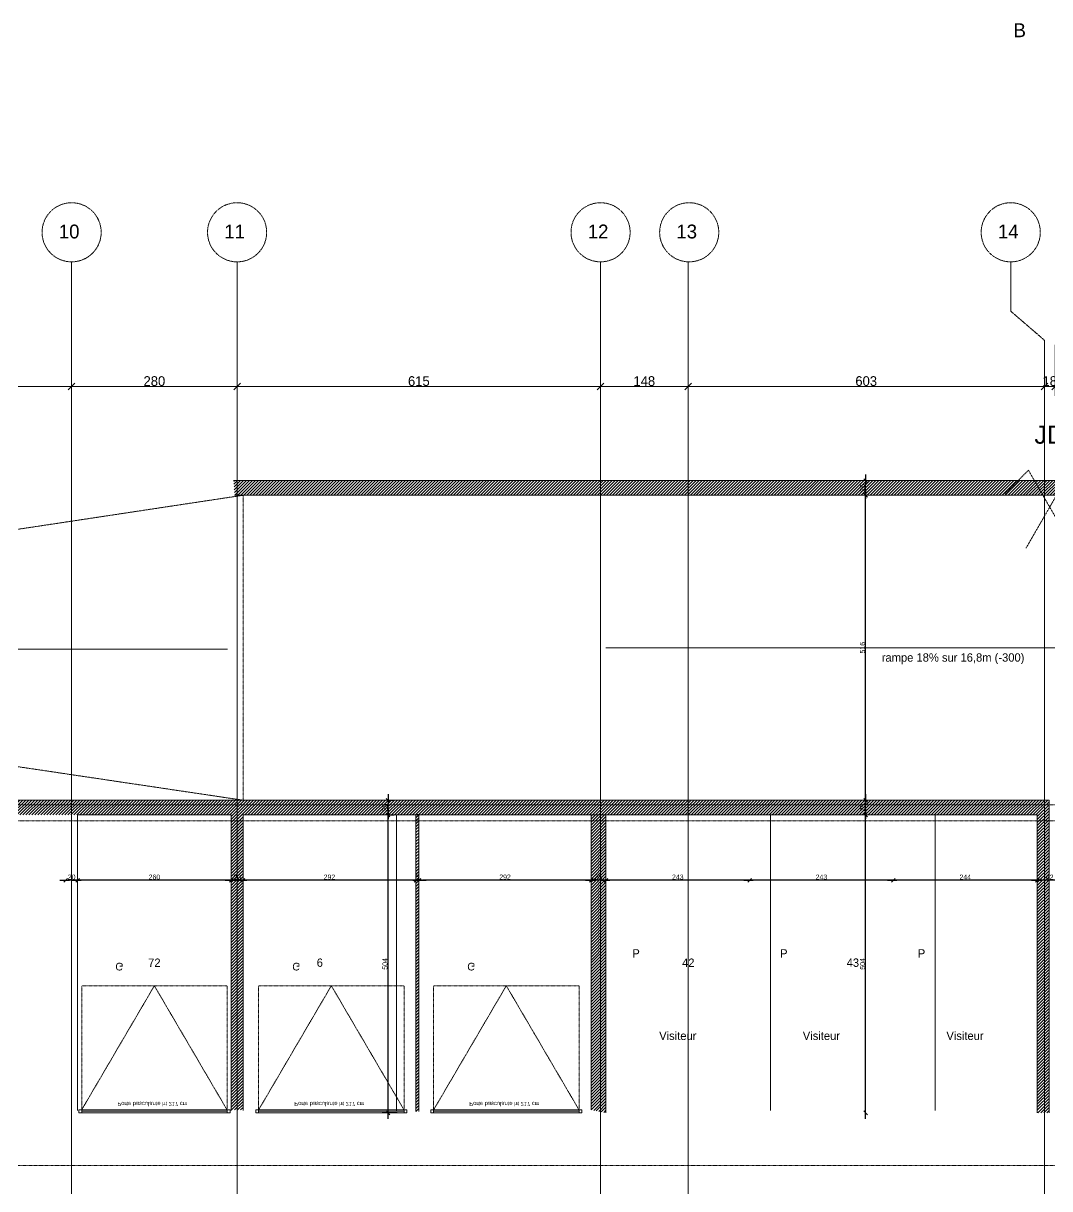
# Model space of a CAD drawing. Header units: millimetres. Extents: x -26249 to 60250, y -21218 to 23336.
# Drawn here: x 15310 to 17047, y -19250 to -17278 of the extents above; entities that cross this region are included whole.
import ezdxf

# ---------------------------------------------------------------- set-up
doc = ezdxf.new("R2010")
doc.units = ezdxf.units.MM
for name, pattern in [('ISO-02', [0.75, 0.6, -0.15]), ('Style de ligne -1', [0.41664, 0.20828, -0.20836]), ('Style de ligne -11', [0.347222, 0.20828, -0.138942]), ('Style de ligne -6', [1.04164, 0.625, -0.20828, 0.06943, -0.13893]), ('VW-01', [0.41656, 0.20828, -0.20828])]:
    doc.linetypes.add(name, pattern=pattern)
for name, color, linetype, lineweight in [('B GÈnÈral_Hatch', 7, 'Continuous', 5), ('B Général', 7, 'Continuous', 5), ('C ANNOTATIONS-cotation', 7, 'Continuous', 5), ('C ANNOTATIONS-prestations', 7, 'Continuous', 5), ('C ANNOTATIONS-texte', 7, 'Continuous', 5)]:
    doc.layers.add(name, color=color, linetype=linetype, lineweight=lineweight)
doc.layers.add('C ANNOTATIONS-axes', color=1, linetype='ISO-02', lineweight=13, true_color=0xff0000)
doc.layers.add('C ANNOTATIONS-axes horizontaux', color=1, linetype='Style de ligne -1', lineweight=13, true_color=0xff0000)
doc.styles.add('Arial', font='arial.ttf')
doc.styles.add('Eurostile', font='')
doc.styles.get('Eurostile').set_extended_font_data('Eurostile')
doc.dimstyles.new('100é', dxfattribs={"dimtxt": 20.229601, "dimasz": 6.232178, "dimexe": 10, "dimexo": 25, "dimgap": 1, "dimtad": 1, "dimdec": 1, "dimtxsty": 'Arial', "dimblk": 'VW_SLASH', "dimblk1": 'VW_SLASH', "dimblk2": 'VW_SLASH', "dimcen": 0, "dimdle": 10, "dimazin": 0, "dimtfac": 1, "dimtdec": 1, "dimtix": 1, "dimtmove": 0, "dimatfit": 0, "dimldrblk": 'VW_FILLEDARROW', "dimfxl": 25, "dimfxlon": 1, "dimfrac": 2, "dimtolj": 1, "dimarcsym": 0})
doc.dimstyles.new('Arch', dxfattribs={"dimtxt": 20.229601, "dimasz": 11.224121, "dimexe": 15.875, "dimexo": 7.9375, "dimgap": 7.9375, "dimtad": 1, "dimdec": 1, "dimtxsty": 'Arial', "dimblk": 'VW_SLASH-1', "dimblk1": 'VW_SLASH-1', "dimblk2": 'VW_SLASH-1', "dimcen": 0, "dimdle": 7.9375, "dimazin": 0, "dimtfac": 1, "dimtdec": 1, "dimtix": 1, "dimtmove": 0, "dimatfit": 0, "dimldrblk": 'VW_FILLEDARROW-1', "dimfxl": 1, "dimfrac": 2, "dimtolj": 1, "dimarcsym": 0})
pattern_1 = [(45, (7235.0697, -23502.3608), (2.4253472, -2.6458333), [])]

# ---------------------------------------------------------------- blocks, each defined once
blk = doc.blocks.new('Parking Spaces-3')
at = {"layer": 'B Général', "color": 7, "linetype": 'Continuous', "lineweight": 5}
for p, q in [((0, 0), (0, 500)), ((260, 0), (260, 500)), ((0, 0), (260, 0))]:
    blk.add_line(p, q, dxfattribs=at)
at = {"layer": 'B Général', "color": 7, "extrusion": (0, 0, -1), "insert": (130, 250), "char_height": 14.1, "attachment_point": 5, "text_direction": (1, 0, 0), "line_spacing_factor": 0.894142, "style": 'Eurostile'}
blk.add_mtext('6', dxfattribs=at)
blk = doc.blocks.new('Porte basculante ht200cm')
at = {"layer": 'B Général', "color": 7, "linetype": 'Style de ligne -1', "lineweight": 5}
for p, q in [((-123, -2.5), (0, -212.5)), ((0, -212.5), (123, -2.5))]:
    blk.add_line(p, q, dxfattribs=at)
at = {"layer": 'B Général', "color": 7, "linetype": 'Continuous', "lineweight": 5, "flags": 128}
for points in [[(-128, 2.5), (128, 2.5), (128, -2.5), (-128, -2.5)], [(-123, 2.5), (123, 2.5), (123, -0.5), (-123, -0.5)]]:
    blk.add_lwpolyline(points, close=True, dxfattribs=at)
at = {"layer": 'B Général', "flags": 128}
for points in [[(-128, 2.5), (-123, 2.5), (-123, -2.5), (-128, -2.5)], [(123, 2.5), (128, 2.5), (128, -2.5), (123, -2.5)]]:
    blk.add_lwpolyline(points, close=True, dxfattribs=at)
at = {"layer": 'B Général', "color": 7, "linetype": 'Style de ligne -1', "lineweight": 5, "flags": 128}
blk.add_lwpolyline([(-123, -2.5), (123, -2.5), (123, -212.5), (-123, -212.5)], close=True, dxfattribs=at)
at = {"layer": 'B Général', "insert": (-66, -238.4), "char_height": 12.9, "attachment_point": 1, "line_spacing_factor": 0.894142, "style": 'Eurostile'}
blk.add_mtext('G', dxfattribs=at)
at = {"layer": 'C ANNOTATIONS-prestations', "insert": (-62.6, -9), "char_height": 7.059, "attachment_point": 1, "line_spacing_factor": 0.894142, "style": 'Eurostile'}
blk.add_mtext('Porte basculante ht 217 cm', dxfattribs=at)
blk = doc.blocks.new('Objet Paramétrique-2')
at = {"layer": 'B Général', "color": 7, "linetype": 'Continuous', "lineweight": 5}
for p, q in [((0, 0), (0, 500)), ((278.5, 0), (278.5, 500)), ((557, 0), (557, 500)), ((0, 0), (557, 0))]:
    blk.add_line(p, q, dxfattribs=at)
at = {"layer": 'B Général', "color": 7, "extrusion": (0, 0, -1), "char_height": 14.118, "attachment_point": 5, "text_direction": (1, 0, 0), "line_spacing_factor": 0.894142, "style": 'Eurostile'}
for s, insert in [('42', (139.25, 250)), ('43', (417.75, 250))]:
    blk.add_mtext(s, dxfattribs=dict(at, insert=insert))
blk = doc.blocks.new('Groupe-64-1')
at = {"layer": 'B Général', "color": 1, "linetype": 'Style de ligne -11', "lineweight": 5, "flags": 128}
for points in [[(2185.7, 876.8), (2109.7, 1008.4), (2069.7, 968.4)], [(2105.7, 876.8), (2181.7, 1008.4), (2221.7, 968.4)]]:
    blk.add_lwpolyline(points, dxfattribs=at)
at = {"layer": 'B Général', "color": 1, "insert": (2119.8, 1083.6), "char_height": 30.34, "attachment_point": 1, "line_spacing_factor": 0.958078, "style": 'Arial'}
blk.add_mtext('JD', dxfattribs=at)
blk = doc.blocks.new('VW_SLASH-1')
at = {"color": 0, "linetype": 'ByBlock', "lineweight": -2}
blk.add_line((0.71, 0), (-1, 0), dxfattribs=at)
at = {"color": 0, "linetype": 'Continuous', "lineweight": 20, "flags": 128}
blk.add_lwpolyline([(0.5, 0.5), (-0.5, -0.5)], dxfattribs=at)
blk = doc.blocks.new('*D13')
at = {"layer": 'C ANNOTATIONS-cotation', "color": 0, "linetype": 'Continuous', "lineweight": -2, "transparency": 16777216}
for p, q in [((490.7, 1296.9), (490.7, 1134.1)), ((-43.3, 1274), (-43.3, 1134.1)), ((479.4, 1150), (-32.1, 1150))]:
    blk.add_line(p, q, dxfattribs=at)
at = {"layer": 'Defpoints', "color": 0, "transparency": 16777216}
for p in [(490.7, 1304.8), (-43.3, 1282), (-43.3, 1150)]:
    blk.add_point(p, dxfattribs=at)
at = {"layer": 'C ANNOTATIONS-cotation', "color": 0, "lineweight": -2, "transparency": 16777216, "xscale": 11.22412109375, "yscale": 11.22412109375, "zscale": 11.22412109375, "rotation": 180}
blk.add_blockref('VW_SLASH-1', (-43.3, 1150), dxfattribs=at)
at = {"layer": 'C ANNOTATIONS-cotation', "color": 0, "lineweight": -2, "transparency": 16777216, "xscale": 11.22412109375, "yscale": 11.22412109375, "zscale": 11.22412109375}
blk.add_blockref('VW_SLASH-1', (490.7, 1150), dxfattribs=at)
at = {"layer": 'C ANNOTATIONS-cotation', "color": 0, "lineweight": 5, "transparency": 16777216, "insert": (223.7, 1159.2), "char_height": 16.45, "attachment_point": 5, "style": 'Eurostile'}
blk.add_mtext('\\A1;534', dxfattribs=at)
blk = doc.blocks.new('VW_FILLEDARROW-1')
at = {"linetype": 'Continuous', "lineweight": 0}
blk.add_hatch(color=0, dxfattribs=at).paths.add_polyline_path([(-1.41, 0.38), (0, 0), (-1.41, -0.38)])
at = {"color": 0, "linetype": 'Continuous', "lineweight": 5, "flags": 128}
blk.add_lwpolyline([(-1.41, 0.38), (0, 0), (-1.41, -0.38)], close=True, dxfattribs=at)
blk = doc.blocks.new('*D14')
at = {"layer": 'C ANNOTATIONS-cotation', "color": 0, "linetype": 'Continuous', "lineweight": -2, "transparency": 16777216}
for p, q in [((490.7, 1296.9), (490.7, 1134.1)), ((770.7, 1277.8), (770.7, 1134.1)), ((759.4, 1150), (501.9, 1150))]:
    blk.add_line(p, q, dxfattribs=at)
at = {"layer": 'Defpoints', "color": 0, "transparency": 16777216}
for p in [(490.7, 1304.8), (770.7, 1285.7), (490.7, 1150)]:
    blk.add_point(p, dxfattribs=at)
at = {"layer": 'C ANNOTATIONS-cotation', "color": 0, "lineweight": -2, "transparency": 16777216, "xscale": 11.22412109375, "yscale": 11.22412109375, "zscale": 11.22412109375, "rotation": 180}
blk.add_blockref('VW_SLASH-1', (490.7, 1150), dxfattribs=at)
at = {"layer": 'C ANNOTATIONS-cotation', "color": 0, "lineweight": -2, "transparency": 16777216, "xscale": 11.22412109375, "yscale": 11.22412109375, "zscale": 11.22412109375}
blk.add_blockref('VW_SLASH-1', (770.7, 1150), dxfattribs=at)
at = {"layer": 'C ANNOTATIONS-cotation', "color": 0, "lineweight": 5, "transparency": 16777216, "insert": (630.7, 1159.2), "char_height": 16.45, "attachment_point": 5, "style": 'Eurostile'}
blk.add_mtext('\\A1;280', dxfattribs=at)
blk = doc.blocks.new('*D15')
at = {"layer": 'C ANNOTATIONS-cotation', "color": 0, "linetype": 'Continuous', "lineweight": -2, "transparency": 16777216}
for p, q in [((770.7, 1277.8), (770.7, 1134.1)), ((1385.7, 1263.6), (1385.7, 1134.1)), ((1374.4, 1150), (781.9, 1150))]:
    blk.add_line(p, q, dxfattribs=at)
at = {"layer": 'Defpoints', "color": 0, "transparency": 16777216}
for p in [(770.7, 1285.7), (1385.7, 1271.6), (770.7, 1150)]:
    blk.add_point(p, dxfattribs=at)
at = {"layer": 'C ANNOTATIONS-cotation', "color": 0, "lineweight": -2, "transparency": 16777216, "xscale": 11.22412109375, "yscale": 11.22412109375, "zscale": 11.22412109375, "rotation": 180}
blk.add_blockref('VW_SLASH-1', (770.7, 1150), dxfattribs=at)
at = {"layer": 'C ANNOTATIONS-cotation', "color": 0, "lineweight": -2, "transparency": 16777216, "xscale": 11.22412109375, "yscale": 11.22412109375, "zscale": 11.22412109375}
blk.add_blockref('VW_SLASH-1', (1385.7, 1150), dxfattribs=at)
at = {"layer": 'C ANNOTATIONS-cotation', "color": 0, "lineweight": 5, "transparency": 16777216, "insert": (1078.2, 1159.2), "char_height": 16.45, "attachment_point": 5, "style": 'Eurostile'}
blk.add_mtext('\\A1;615', dxfattribs=at)
blk = doc.blocks.new('*D16')
at = {"layer": 'C ANNOTATIONS-cotation', "color": 0, "linetype": 'Continuous', "lineweight": -2, "transparency": 16777216}
for p, q in [((1385.7, 1263.6), (1385.7, 1134.1)), ((1533.7, 1254.9), (1533.7, 1134.1)), ((1522.4, 1150), (1396.9, 1150))]:
    blk.add_line(p, q, dxfattribs=at)
at = {"layer": 'Defpoints', "color": 0, "transparency": 16777216}
for p in [(1385.7, 1271.6), (1533.7, 1262.8), (1385.7, 1150)]:
    blk.add_point(p, dxfattribs=at)
at = {"layer": 'C ANNOTATIONS-cotation', "color": 0, "lineweight": -2, "transparency": 16777216, "xscale": 11.22412109375, "yscale": 11.22412109375, "zscale": 11.22412109375, "rotation": 180}
blk.add_blockref('VW_SLASH-1', (1385.7, 1150), dxfattribs=at)
at = {"layer": 'C ANNOTATIONS-cotation', "color": 0, "lineweight": -2, "transparency": 16777216, "xscale": 11.22412109375, "yscale": 11.22412109375, "zscale": 11.22412109375}
blk.add_blockref('VW_SLASH-1', (1533.7, 1150), dxfattribs=at)
at = {"layer": 'C ANNOTATIONS-cotation', "color": 0, "lineweight": 5, "transparency": 16777216, "insert": (1459.7, 1159.2), "char_height": 16.45, "attachment_point": 5, "style": 'Eurostile'}
blk.add_mtext('\\A1;148', dxfattribs=at)
blk = doc.blocks.new('*D17')
at = {"layer": 'C ANNOTATIONS-cotation', "color": 0, "linetype": 'Continuous', "lineweight": -2, "transparency": 16777216}
for p, q in [((1533.7, 1254.9), (1533.7, 1134.1)), ((2136.7, 1220.6), (2136.7, 1134.1)), ((2125.4, 1150), (1544.9, 1150))]:
    blk.add_line(p, q, dxfattribs=at)
at = {"layer": 'Defpoints', "color": 0, "transparency": 16777216}
for p in [(1533.7, 1262.8), (2136.7, 1228.6), (1533.7, 1150)]:
    blk.add_point(p, dxfattribs=at)
at = {"layer": 'C ANNOTATIONS-cotation', "color": 0, "lineweight": -2, "transparency": 16777216, "xscale": 11.22412109375, "yscale": 11.22412109375, "zscale": 11.22412109375, "rotation": 180}
blk.add_blockref('VW_SLASH-1', (1533.7, 1150), dxfattribs=at)
at = {"layer": 'C ANNOTATIONS-cotation', "color": 0, "lineweight": -2, "transparency": 16777216, "xscale": 11.22412109375, "yscale": 11.22412109375, "zscale": 11.22412109375}
blk.add_blockref('VW_SLASH-1', (2136.7, 1150), dxfattribs=at)
at = {"layer": 'C ANNOTATIONS-cotation', "color": 0, "lineweight": 5, "transparency": 16777216, "insert": (1835.2, 1159.2), "char_height": 16.45, "attachment_point": 5, "style": 'Eurostile'}
blk.add_mtext('\\A1;603', dxfattribs=at)
blk = doc.blocks.new('*D18')
at = {"layer": 'C ANNOTATIONS-cotation', "color": 0, "linetype": 'Continuous', "lineweight": -2, "transparency": 16777216}
for p, q in [((2136.7, 1220.6), (2136.7, 1134.1)), ((2154.7, 1220.6), (2154.7, 1134.1)), ((2125.4, 1150), (2114.2, 1150)), ((2154.7, 1150), (2136.7, 1150)), ((2165.9, 1150), (2177.1, 1150))]:
    blk.add_line(p, q, dxfattribs=at)
at = {"layer": 'Defpoints', "color": 0, "transparency": 16777216}
for p in [(2136.7, 1228.6), (2154.7, 1228.6), (2136.7, 1150)]:
    blk.add_point(p, dxfattribs=at)
at = {"layer": 'C ANNOTATIONS-cotation', "color": 0, "lineweight": -2, "transparency": 16777216, "xscale": 11.22412109375, "yscale": 11.22412109375, "zscale": 11.22412109375}
blk.add_blockref('VW_SLASH-1', (2136.7, 1150), dxfattribs=at)
at = {"layer": 'C ANNOTATIONS-cotation', "color": 0, "lineweight": -2, "transparency": 16777216, "xscale": 11.22412109375, "yscale": 11.22412109375, "zscale": 11.22412109375, "rotation": 180}
blk.add_blockref('VW_SLASH-1', (2154.7, 1150), dxfattribs=at)
at = {"layer": 'C ANNOTATIONS-cotation', "color": 0, "lineweight": 5, "transparency": 16777216, "insert": (2145.7, 1159.2), "char_height": 16.45, "attachment_point": 5, "style": 'Eurostile'}
blk.add_mtext('\\A1;18', dxfattribs=at)
blk = doc.blocks.new('VW_SLASH')
at = {"color": 0, "linetype": 'ByBlock', "lineweight": -2}
blk.add_line((1.6, 0), (-1, 0), dxfattribs=at)
at = {"color": 0, "linetype": 'Continuous', "lineweight": 20, "flags": 128}
blk.add_lwpolyline([(0.5, 0.5), (-0.5, -0.5)], dxfattribs=at)
blk = doc.blocks.new('*D917')
at = {"layer": 'C ANNOTATIONS-cotation', "color": 0, "linetype": 'Continuous', "lineweight": -2, "transparency": 16777216}
blk.add_line((15395.3, -18728.4), (15387.8, -18728.4), dxfattribs=at)
at = {"layer": 'Defpoints', "color": 0, "linetype": 'Continuous', "transparency": 16777216}
for p in [(15381.6, -18728.4), (15381.6, -18746.2), (15401.6, -18746.2)]:
    blk.add_point(p, dxfattribs=at)
at = {"layer": 'C ANNOTATIONS-cotation', "color": 0, "linetype": 'Continuous', "lineweight": -2, "transparency": 16777216, "xscale": 6.232177734375, "yscale": 6.232177734375, "zscale": 6.232177734375, "rotation": 180}
blk.add_blockref('VW_SLASH', (15381.6, -18728.4), dxfattribs=at)
at = {"layer": 'C ANNOTATIONS-cotation', "color": 0, "linetype": 'Continuous', "lineweight": -2, "transparency": 16777216, "xscale": 6.232177734375, "yscale": 6.232177734375, "zscale": 6.232177734375}
blk.add_blockref('VW_SLASH', (15401.6, -18728.4), dxfattribs=at)
at = {"layer": 'C ANNOTATIONS-cotation', "color": 0, "linetype": 'Continuous', "lineweight": 5, "transparency": 16777216, "insert": (15391.6, -18723.1), "char_height": 8.47, "attachment_point": 5, "style": 'Eurostile'}
blk.add_mtext('\\A1;20', dxfattribs=at)
blk = doc.blocks.new('VW_FILLEDARROW')
at = {"linetype": 'Continuous', "lineweight": 0}
blk.add_hatch(color=0, dxfattribs=at).paths.add_polyline_path([(-1.6, 0.43), (0, 0), (-1.6, -0.43)])
at = {"color": 0, "linetype": 'Continuous', "lineweight": 5, "flags": 128}
blk.add_lwpolyline([(-1.6, 0.43), (0, 0), (-1.6, -0.43)], close=True, dxfattribs=at)
blk = doc.blocks.new('*D918')
at = {"layer": 'C ANNOTATIONS-cotation', "color": 0, "linetype": 'Continuous', "lineweight": -2, "transparency": 16777216}
blk.add_line((15655.3, -18728.4), (15407.8, -18728.4), dxfattribs=at)
at = {"layer": 'Defpoints', "color": 0, "linetype": 'Continuous', "transparency": 16777216}
for p in [(15661.6, -18667.4), (15401.6, -18728.4), (15401.6, -18746.2)]:
    blk.add_point(p, dxfattribs=at)
at = {"layer": 'C ANNOTATIONS-cotation', "color": 0, "linetype": 'Continuous', "lineweight": -2, "transparency": 16777216, "xscale": 6.232177734375, "yscale": 6.232177734375, "zscale": 6.232177734375, "rotation": 180}
blk.add_blockref('VW_SLASH', (15401.6, -18728.4), dxfattribs=at)
at = {"layer": 'C ANNOTATIONS-cotation', "color": 0, "linetype": 'Continuous', "lineweight": -2, "transparency": 16777216, "xscale": 6.232177734375, "yscale": 6.232177734375, "zscale": 6.232177734375}
blk.add_blockref('VW_SLASH', (15661.6, -18728.4), dxfattribs=at)
at = {"layer": 'C ANNOTATIONS-cotation', "color": 0, "linetype": 'Continuous', "lineweight": 5, "transparency": 16777216, "insert": (15531.6, -18723.1), "char_height": 8.47, "attachment_point": 5, "style": 'Eurostile'}
blk.add_mtext('\\A1;260', dxfattribs=at)
blk = doc.blocks.new('*D919')
at = {"layer": 'C ANNOTATIONS-cotation', "color": 0, "linetype": 'Continuous', "lineweight": -2, "transparency": 16777216}
blk.add_line((15675.3, -18728.4), (15667.8, -18728.4), dxfattribs=at)
at = {"layer": 'Defpoints', "color": 0, "linetype": 'Continuous', "transparency": 16777216}
for p in [(15661.6, -18667.4), (15681.6, -18667.4), (15661.6, -18728.4)]:
    blk.add_point(p, dxfattribs=at)
at = {"layer": 'C ANNOTATIONS-cotation', "color": 0, "linetype": 'Continuous', "lineweight": -2, "transparency": 16777216, "xscale": 6.232177734375, "yscale": 6.232177734375, "zscale": 6.232177734375, "rotation": 180}
blk.add_blockref('VW_SLASH', (15661.6, -18728.4), dxfattribs=at)
at = {"layer": 'C ANNOTATIONS-cotation', "color": 0, "linetype": 'Continuous', "lineweight": -2, "transparency": 16777216, "xscale": 6.232177734375, "yscale": 6.232177734375, "zscale": 6.232177734375}
blk.add_blockref('VW_SLASH', (15681.6, -18728.4), dxfattribs=at)
at = {"layer": 'C ANNOTATIONS-cotation', "color": 0, "linetype": 'Continuous', "lineweight": 5, "transparency": 16777216, "insert": (15671.6, -18723.1), "char_height": 8.47, "attachment_point": 5, "style": 'Eurostile'}
blk.add_mtext('\\A1;20', dxfattribs=at)
blk = doc.blocks.new('*D920')
at = {"layer": 'C ANNOTATIONS-cotation', "color": 0, "linetype": 'Continuous', "lineweight": -2, "transparency": 16777216}
blk.add_line((15967.8, -18728.4), (15687.8, -18728.4), dxfattribs=at)
at = {"layer": 'Defpoints', "color": 0, "linetype": 'Continuous', "transparency": 16777216}
for p in [(15681.6, -18667.4), (15974.1, -18656.4), (15681.6, -18728.4)]:
    blk.add_point(p, dxfattribs=at)
at = {"layer": 'C ANNOTATIONS-cotation', "color": 0, "linetype": 'Continuous', "lineweight": -2, "transparency": 16777216, "xscale": 6.232177734375, "yscale": 6.232177734375, "zscale": 6.232177734375, "rotation": 180}
blk.add_blockref('VW_SLASH', (15681.6, -18728.4), dxfattribs=at)
at = {"layer": 'C ANNOTATIONS-cotation', "color": 0, "linetype": 'Continuous', "lineweight": -2, "transparency": 16777216, "xscale": 6.232177734375, "yscale": 6.232177734375, "zscale": 6.232177734375}
blk.add_blockref('VW_SLASH', (15974.1, -18728.4), dxfattribs=at)
at = {"layer": 'C ANNOTATIONS-cotation', "color": 0, "linetype": 'Continuous', "lineweight": 5, "transparency": 16777216, "insert": (15827.8, -18723.1), "char_height": 8.47, "attachment_point": 5, "style": 'Eurostile'}
blk.add_mtext('\\A1;292', dxfattribs=at)
blk = doc.blocks.new('*D921')
at = {"layer": 'C ANNOTATIONS-cotation', "color": 0, "linetype": 'Continuous', "lineweight": -2, "transparency": 16777216}
for p, q in [((15967.8, -18728.4), (15961.6, -18728.4)), ((15979.1, -18728.4), (15974.1, -18728.4)), ((15985.3, -18728.4), (15991.5, -18728.4))]:
    blk.add_line(p, q, dxfattribs=at)
at = {"layer": 'Defpoints', "color": 0, "linetype": 'Continuous', "transparency": 16777216}
for p in [(15974.1, -18656.4), (15979.1, -18667.2), (15974.1, -18728.4)]:
    blk.add_point(p, dxfattribs=at)
at = {"layer": 'C ANNOTATIONS-cotation', "color": 0, "linetype": 'Continuous', "lineweight": -2, "transparency": 16777216, "xscale": 6.232177734375, "yscale": 6.232177734375, "zscale": 6.232177734375}
blk.add_blockref('VW_SLASH', (15974.1, -18728.4), dxfattribs=at)
at = {"layer": 'C ANNOTATIONS-cotation', "color": 0, "linetype": 'Continuous', "lineweight": -2, "transparency": 16777216, "xscale": 6.232177734375, "yscale": 6.232177734375, "zscale": 6.232177734375, "rotation": 180}
blk.add_blockref('VW_SLASH', (15979.1, -18728.4), dxfattribs=at)
at = {"layer": 'C ANNOTATIONS-cotation', "color": 0, "linetype": 'Continuous', "lineweight": 5, "transparency": 16777216, "insert": (15976.6, -18723.1), "char_height": 8.47, "attachment_point": 5, "style": 'Eurostile'}
blk.add_mtext('\\A1;5', dxfattribs=at)
blk = doc.blocks.new('*D922')
at = {"layer": 'C ANNOTATIONS-cotation', "color": 0, "linetype": 'Continuous', "lineweight": -2, "transparency": 16777216}
blk.add_line((16264.5, -18728.4), (15985.3, -18728.4), dxfattribs=at)
at = {"layer": 'Defpoints', "color": 0, "linetype": 'Continuous', "transparency": 16777216}
for p in [(15979.1, -18667.2), (16270.8, -18660.4), (15979.1, -18728.4)]:
    blk.add_point(p, dxfattribs=at)
at = {"layer": 'C ANNOTATIONS-cotation', "color": 0, "linetype": 'Continuous', "lineweight": -2, "transparency": 16777216, "xscale": 6.232177734375, "yscale": 6.232177734375, "zscale": 6.232177734375, "rotation": 180}
blk.add_blockref('VW_SLASH', (15979.1, -18728.4), dxfattribs=at)
at = {"layer": 'C ANNOTATIONS-cotation', "color": 0, "linetype": 'Continuous', "lineweight": -2, "transparency": 16777216, "xscale": 6.232177734375, "yscale": 6.232177734375, "zscale": 6.232177734375}
blk.add_blockref('VW_SLASH', (16270.8, -18728.4), dxfattribs=at)
at = {"layer": 'C ANNOTATIONS-cotation', "color": 0, "linetype": 'Continuous', "lineweight": 5, "transparency": 16777216, "insert": (16124.9, -18723.1), "char_height": 8.47, "attachment_point": 5, "style": 'Eurostile'}
blk.add_mtext('\\A1;292', dxfattribs=at)
blk = doc.blocks.new('*D923')
at = {"layer": 'C ANNOTATIONS-cotation', "color": 0, "linetype": 'Continuous', "lineweight": -2, "transparency": 16777216}
blk.add_line((16289.5, -18728.4), (16277, -18728.4), dxfattribs=at)
at = {"layer": 'Defpoints', "color": 0, "linetype": 'Continuous', "transparency": 16777216}
for p in [(16270.8, -18660.4), (16295.8, -18692.4), (16270.8, -18728.4)]:
    blk.add_point(p, dxfattribs=at)
at = {"layer": 'C ANNOTATIONS-cotation', "color": 0, "linetype": 'Continuous', "lineweight": -2, "transparency": 16777216, "xscale": 6.232177734375, "yscale": 6.232177734375, "zscale": 6.232177734375, "rotation": 180}
blk.add_blockref('VW_SLASH', (16270.8, -18728.4), dxfattribs=at)
at = {"layer": 'C ANNOTATIONS-cotation', "color": 0, "linetype": 'Continuous', "lineweight": -2, "transparency": 16777216, "xscale": 6.232177734375, "yscale": 6.232177734375, "zscale": 6.232177734375}
blk.add_blockref('VW_SLASH', (16295.8, -18728.4), dxfattribs=at)
at = {"layer": 'C ANNOTATIONS-cotation', "color": 0, "linetype": 'Continuous', "lineweight": 5, "transparency": 16777216, "insert": (16283.3, -18723.1), "char_height": 8.47, "attachment_point": 5, "style": 'Eurostile'}
blk.add_mtext('\\A1;25', dxfattribs=at)
blk = doc.blocks.new('*D924')
at = {"layer": 'C ANNOTATIONS-cotation', "color": 0, "linetype": 'Continuous', "lineweight": -2, "transparency": 16777216}
blk.add_line((16532.5, -18728.4), (16302, -18728.4), dxfattribs=at)
at = {"layer": 'Defpoints', "color": 0, "linetype": 'Continuous', "transparency": 16777216}
for p in [(16538.8, -18618), (16295.8, -18692.4), (16295.8, -18728.4)]:
    blk.add_point(p, dxfattribs=at)
at = {"layer": 'C ANNOTATIONS-cotation', "color": 0, "linetype": 'Continuous', "lineweight": -2, "transparency": 16777216, "xscale": 6.232177734375, "yscale": 6.232177734375, "zscale": 6.232177734375, "rotation": 180}
blk.add_blockref('VW_SLASH', (16295.8, -18728.4), dxfattribs=at)
at = {"layer": 'C ANNOTATIONS-cotation', "color": 0, "linetype": 'Continuous', "lineweight": -2, "transparency": 16777216, "xscale": 6.232177734375, "yscale": 6.232177734375, "zscale": 6.232177734375}
blk.add_blockref('VW_SLASH', (16538.8, -18728.4), dxfattribs=at)
at = {"layer": 'C ANNOTATIONS-cotation', "color": 0, "linetype": 'Continuous', "lineweight": 5, "transparency": 16777216, "insert": (16417.3, -18723.1), "char_height": 8.47, "attachment_point": 5, "style": 'Eurostile'}
blk.add_mtext('\\A1;243', dxfattribs=at)
blk = doc.blocks.new('*D925')
at = {"layer": 'C ANNOTATIONS-cotation', "color": 0, "linetype": 'Continuous', "lineweight": -2, "transparency": 16777216}
blk.add_line((16775.5, -18728.4), (16545, -18728.4), dxfattribs=at)
at = {"layer": 'Defpoints', "color": 0, "linetype": 'Continuous', "transparency": 16777216}
for p in [(16538.8, -18618), (16781.8, -18618), (16538.8, -18728.4)]:
    blk.add_point(p, dxfattribs=at)
at = {"layer": 'C ANNOTATIONS-cotation', "color": 0, "linetype": 'Continuous', "lineweight": -2, "transparency": 16777216, "xscale": 6.232177734375, "yscale": 6.232177734375, "zscale": 6.232177734375, "rotation": 180}
blk.add_blockref('VW_SLASH', (16538.8, -18728.4), dxfattribs=at)
at = {"layer": 'C ANNOTATIONS-cotation', "color": 0, "linetype": 'Continuous', "lineweight": -2, "transparency": 16777216, "xscale": 6.232177734375, "yscale": 6.232177734375, "zscale": 6.232177734375}
blk.add_blockref('VW_SLASH', (16781.8, -18728.4), dxfattribs=at)
at = {"layer": 'C ANNOTATIONS-cotation', "color": 0, "linetype": 'Continuous', "lineweight": 5, "transparency": 16777216, "insert": (16660.3, -18723.1), "char_height": 8.47, "attachment_point": 5, "style": 'Eurostile'}
blk.add_mtext('\\A1;243', dxfattribs=at)
blk = doc.blocks.new('*D926')
at = {"layer": 'C ANNOTATIONS-cotation', "color": 0, "linetype": 'Continuous', "lineweight": -2, "transparency": 16777216}
blk.add_line((17019.3, -18728.4), (16788, -18728.4), dxfattribs=at)
at = {"layer": 'Defpoints', "color": 0, "linetype": 'Continuous', "transparency": 16777216}
for p in [(16781.8, -18618), (17025.6, -18618), (16781.8, -18728.4)]:
    blk.add_point(p, dxfattribs=at)
at = {"layer": 'C ANNOTATIONS-cotation', "color": 0, "linetype": 'Continuous', "lineweight": -2, "transparency": 16777216, "xscale": 6.232177734375, "yscale": 6.232177734375, "zscale": 6.232177734375, "rotation": 180}
blk.add_blockref('VW_SLASH', (16781.8, -18728.4), dxfattribs=at)
at = {"layer": 'C ANNOTATIONS-cotation', "color": 0, "linetype": 'Continuous', "lineweight": -2, "transparency": 16777216, "xscale": 6.232177734375, "yscale": 6.232177734375, "zscale": 6.232177734375}
blk.add_blockref('VW_SLASH', (17025.6, -18728.4), dxfattribs=at)
at = {"layer": 'C ANNOTATIONS-cotation', "color": 0, "linetype": 'Continuous', "lineweight": 5, "transparency": 16777216, "insert": (16903.7, -18723.1), "char_height": 8.47, "attachment_point": 5, "style": 'Eurostile'}
blk.add_mtext('\\A1;244', dxfattribs=at)
blk = doc.blocks.new('*D927')
at = {"layer": 'C ANNOTATIONS-cotation', "color": 0, "linetype": 'Continuous', "lineweight": -2, "transparency": 16777216}
blk.add_line((17061.3, -18728.4), (17031.8, -18728.4), dxfattribs=at)
at = {"layer": 'Defpoints', "color": 0, "linetype": 'Continuous', "transparency": 16777216}
for p in [(17025.6, -18618), (17067.6, -18646.4), (17025.6, -18728.4)]:
    blk.add_point(p, dxfattribs=at)
at = {"layer": 'C ANNOTATIONS-cotation', "color": 0, "linetype": 'Continuous', "lineweight": -2, "transparency": 16777216, "xscale": 6.232177734375, "yscale": 6.232177734375, "zscale": 6.232177734375, "rotation": 180}
blk.add_blockref('VW_SLASH', (17025.6, -18728.4), dxfattribs=at)
at = {"layer": 'C ANNOTATIONS-cotation', "color": 0, "linetype": 'Continuous', "lineweight": -2, "transparency": 16777216, "xscale": 6.232177734375, "yscale": 6.232177734375, "zscale": 6.232177734375}
blk.add_blockref('VW_SLASH', (17067.6, -18728.4), dxfattribs=at)
at = {"layer": 'C ANNOTATIONS-cotation', "color": 0, "linetype": 'Continuous', "lineweight": 5, "transparency": 16777216, "insert": (17046.6, -18723.1), "char_height": 8.47, "attachment_point": 5, "style": 'Eurostile'}
blk.add_mtext('\\A1;42', dxfattribs=at)
blk = doc.blocks.new('*D934')
at = {"layer": 'C ANNOTATIONS-cotation', "color": 0, "linetype": 'Continuous', "lineweight": -2, "transparency": 16777216}
for p, q in [((15927.1, -18593), (15937.1, -18593)), ((15927.1, -18611.7), (15927.1, -18599.2)), ((15927.1, -18618), (15937.1, -18618))]:
    blk.add_line(p, q, dxfattribs=at)
at = {"layer": 'Defpoints', "color": 0, "linetype": 'Continuous', "transparency": 16777216}
for p in [(15909.1, -18593), (15927.1, -18593), (15909.1, -18618)]:
    blk.add_point(p, dxfattribs=at)
at = {"layer": 'C ANNOTATIONS-cotation', "color": 0, "linetype": 'Continuous', "lineweight": -2, "transparency": 16777216, "xscale": 6.232177734375, "yscale": 6.232177734375, "zscale": 6.232177734375}
for p, rotation in [((15927.1, -18593), 90), ((15927.1, -18618), 270)]:
    blk.add_blockref('VW_SLASH', p, dxfattribs=dict(at, rotation=rotation))
at = {"layer": 'C ANNOTATIONS-cotation', "color": 0, "linetype": 'Continuous', "lineweight": 5, "transparency": 16777216, "insert": (15921.8, -18605.5), "char_height": 8.47, "attachment_point": 5, "rotation": 90, "style": 'Eurostile'}
blk.add_mtext('\\A1;25', dxfattribs=at)
blk = doc.blocks.new('*D935')
at = {"layer": 'C ANNOTATIONS-cotation', "color": 0, "linetype": 'Continuous', "lineweight": -2, "transparency": 16777216}
for p, q in [((15927.1, -18618), (15937.1, -18618)), ((15927.1, -19115.7), (15927.1, -18624.2)), ((15942.5, -19122), (15917.1, -19122))]:
    blk.add_line(p, q, dxfattribs=at)
at = {"layer": 'Defpoints', "color": 0, "linetype": 'Continuous', "transparency": 16777216}
for p in [(15909.1, -18618), (15927.1, -18618), (15967.5, -19122)]:
    blk.add_point(p, dxfattribs=at)
at = {"layer": 'C ANNOTATIONS-cotation', "color": 0, "linetype": 'Continuous', "lineweight": -2, "transparency": 16777216, "xscale": 6.232177734375, "yscale": 6.232177734375, "zscale": 6.232177734375}
for p, rotation in [((15927.1, -18618), 90), ((15927.1, -19122), 270)]:
    blk.add_blockref('VW_SLASH', p, dxfattribs=dict(at, rotation=rotation))
at = {"layer": 'C ANNOTATIONS-cotation', "color": 0, "linetype": 'Continuous', "lineweight": 5, "transparency": 16777216, "insert": (15921.8, -18870), "char_height": 8.47, "attachment_point": 5, "rotation": 90, "style": 'Eurostile'}
blk.add_mtext('\\A1;504', dxfattribs=at)
blk = doc.blocks.new('*D936')
at = {"layer": 'C ANNOTATIONS-cotation', "color": 0, "linetype": 'Continuous', "lineweight": -2, "transparency": 16777216}
blk.add_line((16735.1, -18070.7), (16735.1, -18058.2), dxfattribs=at)
at = {"layer": 'Defpoints', "color": 0, "linetype": 'Continuous', "transparency": 16777216}
for p in [(16685.1, -18052), (16735.1, -18052), (16685.1, -18077)]:
    blk.add_point(p, dxfattribs=at)
at = {"layer": 'C ANNOTATIONS-cotation', "color": 0, "linetype": 'Continuous', "lineweight": -2, "transparency": 16777216, "xscale": 6.232177734375, "yscale": 6.232177734375, "zscale": 6.232177734375}
for p, rotation in [((16735.1, -18052), 90), ((16735.1, -18077), 270)]:
    blk.add_blockref('VW_SLASH', p, dxfattribs=dict(at, rotation=rotation))
at = {"layer": 'C ANNOTATIONS-cotation', "color": 0, "linetype": 'Continuous', "lineweight": 5, "transparency": 16777216, "insert": (16729.8, -18064.5), "char_height": 8.47, "attachment_point": 5, "rotation": 90, "style": 'Eurostile'}
blk.add_mtext('\\A1;25', dxfattribs=at)
blk = doc.blocks.new('*D937')
at = {"layer": 'C ANNOTATIONS-cotation', "color": 0, "linetype": 'Continuous', "lineweight": -2, "transparency": 16777216}
blk.add_line((16735.1, -18586.7), (16735.1, -18083.2), dxfattribs=at)
at = {"layer": 'Defpoints', "color": 0, "linetype": 'Continuous', "transparency": 16777216}
for p in [(16685.1, -18077), (16735.1, -18077), (16692.6, -18593)]:
    blk.add_point(p, dxfattribs=at)
at = {"layer": 'C ANNOTATIONS-cotation', "color": 0, "linetype": 'Continuous', "lineweight": -2, "transparency": 16777216, "xscale": 6.232177734375, "yscale": 6.232177734375, "zscale": 6.232177734375}
for p, rotation in [((16735.1, -18077), 90), ((16735.1, -18593), 270)]:
    blk.add_blockref('VW_SLASH', p, dxfattribs=dict(at, rotation=rotation))
at = {"layer": 'C ANNOTATIONS-cotation', "color": 0, "linetype": 'Continuous', "lineweight": 5, "transparency": 16777216, "insert": (16729.8, -18335), "char_height": 8.47, "attachment_point": 5, "rotation": 90, "style": 'Eurostile'}
blk.add_mtext('\\A1;516', dxfattribs=at)
blk = doc.blocks.new('*D938')
at = {"layer": 'C ANNOTATIONS-cotation', "color": 0, "linetype": 'Continuous', "lineweight": -2, "transparency": 16777216}
blk.add_line((16735.1, -18611.7), (16735.1, -18599.2), dxfattribs=at)
at = {"layer": 'Defpoints', "color": 0, "linetype": 'Continuous', "transparency": 16777216}
for p in [(16692.6, -18593), (16735.1, -18593), (16707, -18618)]:
    blk.add_point(p, dxfattribs=at)
at = {"layer": 'C ANNOTATIONS-cotation', "color": 0, "linetype": 'Continuous', "lineweight": -2, "transparency": 16777216, "xscale": 6.232177734375, "yscale": 6.232177734375, "zscale": 6.232177734375}
for p, rotation in [((16735.1, -18593), 90), ((16735.1, -18618), 270)]:
    blk.add_blockref('VW_SLASH', p, dxfattribs=dict(at, rotation=rotation))
at = {"layer": 'C ANNOTATIONS-cotation', "color": 0, "linetype": 'Continuous', "lineweight": 5, "transparency": 16777216, "insert": (16729.8, -18605.5), "char_height": 8.47, "attachment_point": 5, "rotation": 90, "style": 'Eurostile'}
blk.add_mtext('\\A1;25', dxfattribs=at)
blk = doc.blocks.new('*D939')
at = {"layer": 'C ANNOTATIONS-cotation', "color": 0, "linetype": 'Continuous', "lineweight": -2, "transparency": 16777216}
blk.add_line((16735.1, -19115.7), (16735.1, -18624.2), dxfattribs=at)
at = {"layer": 'Defpoints', "color": 0, "linetype": 'Continuous', "transparency": 16777216}
for p in [(16707, -18618), (16735.1, -18618), (16743.1, -19122)]:
    blk.add_point(p, dxfattribs=at)
at = {"layer": 'C ANNOTATIONS-cotation', "color": 0, "linetype": 'Continuous', "lineweight": -2, "transparency": 16777216, "xscale": 6.232177734375, "yscale": 6.232177734375, "zscale": 6.232177734375}
for p, rotation in [((16735.1, -18618), 90), ((16735.1, -19122), 270)]:
    blk.add_blockref('VW_SLASH', p, dxfattribs=dict(at, rotation=rotation))
at = {"layer": 'C ANNOTATIONS-cotation', "color": 0, "linetype": 'Continuous', "lineweight": 5, "transparency": 16777216, "insert": (16729.8, -18870), "char_height": 8.47, "attachment_point": 5, "rotation": 90, "style": 'Eurostile'}
blk.add_mtext('\\A1;504', dxfattribs=at)
blk = doc.blocks.new('Parking Spaces-13')
at = {"layer": 'B Général', "color": 7, "linetype": 'Continuous', "lineweight": 5}
for p, q in [((0, 0), (0, 500)), ((260, 0), (260, 500)), ((0, 0), (260, 0))]:
    blk.add_line(p, q, dxfattribs=at)
at = {"layer": 'B Général', "color": 7, "extrusion": (0, 0, -1), "insert": (130, 250), "char_height": 14.12, "attachment_point": 5, "text_direction": (1, 0, 0), "line_spacing_factor": 0.894142, "style": 'Eurostile'}
blk.add_mtext('72', dxfattribs=at)
blk = doc.blocks.new('axes 2')
at = {"layer": 'B Général', "color": 1, "linetype": 'Style de ligne -6', "lineweight": 13}
for p, q in [((490.672, -1173.93), (490.672, 1361.07)), ((770.672, -1173.93), (770.672, 1361.07)), ((1385.672, -1173.93), (1385.672, 1361.07)), ((1533.672, -1173.93), (1533.672, 1361.07))]:
    blk.add_line(p, q, dxfattribs=at)
at = {"layer": 'B Général', "color": 1, "linetype": 'Style de ligne -6', "lineweight": 13, "flags": 128}
blk.add_lwpolyline([(2079.747, 1361.07), (2079.747, 1277.57), (2136.672, 1228.57), (2136.672, -1373.93)], dxfattribs=at)
at = {"layer": 'B Général', "color": 1, "linetype": 'VW-01', "lineweight": 13}
for centre in [(490.672, 1411.07), (770.672, 1411.07), (1385.672, 1411.07), (1535.672, 1411.07), (2079.747, 1411.07)]:
    blk.add_circle(centre, 50, dxfattribs=at)
at = {"layer": 'C ANNOTATIONS-axes horizontaux', "color": 5, "true_color": 0x0000ff}
for p, q in [((4705, 442.07), (-4705, 442.07)), ((4705, -167.93), (-4705, -167.93))]:
    blk.add_line(p, q, dxfattribs=at)
at = {"layer": 'B Général', "color": 7}
blk.add_blockref('Groupe-64-1', (0, 0), dxfattribs=at)
at = {"layer": 'B Général', "color": 7, "char_height": 23.4956, "attachment_point": 1, "line_spacing_factor": 0.895453, "style": 'Eurostile'}
for s, insert in [('10', (469.019, 1424.159)), ('11', (749.019, 1424.159)), ('12', (1364.019, 1424.159)), ('13', (1514.019, 1424.159)), ('14', (2058.095, 1424.159))]:
    blk.add_mtext(s, dxfattribs=dict(at, insert=insert))
at = {"layer": 'C ANNOTATIONS-texte', "color": 7, "insert": (2084.528, 1764.714), "char_height": 23.496, "attachment_point": 1, "line_spacing_factor": 0.895453, "style": 'Eurostile'}
blk.add_mtext('B', dxfattribs=at)
at = {"layer": 'C ANNOTATIONS-cotation', "color": 7, "linetype": 'Continuous', "lineweight": 5}
for base, p1, p2, picture, middle in [((-43.328, 1150), (490.672, 1304.822), (-43.328, 1281.962), '*D13', (223.672, 1159.223)), ((490.672, 1150), (770.672, 1285.746), (490.672, 1304.822), '*D14', (630.672, 1159.223)), ((770.672, 1150), (1385.672, 1271.57), (770.672, 1285.746), '*D15', (1078.172, 1159.223)), ((1385.672, 1150), (1533.672, 1262.82), (1385.672, 1271.57), '*D16', (1459.672, 1159.223)), ((1533.672, 1150), (2136.672, 1228.57), (1533.672, 1262.82), '*D17', (1835.172, 1159.223)), ((2136.672, 1150), (2154.672, 1228.57), (2136.672, 1228.57), '*D18', (2145.672, 1159.223))]:
    dim = blk.add_linear_dim(base=base, p1=p1, p2=p2, dimstyle='Arch', override={"dimtxt": 16.446886, "dimgap": 1, "dimdec": 2, "dimpost": '<>', "dimtxsty": 'Eurostile', "dimtmove": 2}, dxfattribs=at)
    dim.commit()
    dim.dimension.update_dxf_attribs({"geometry": picture, "text_midpoint": middle})

msp = doc.modelspace()

# ---------------------------------------------------------------- hatches: boundary and pattern name
at = {"layer": 'B GÈnÈral_Hatch', "linetype": 'Continuous', "lineweight": 5}
h = msp.add_hatch(dxfattribs=at)
h.set_pattern_fill('50_BETON', style=0, pattern_type=2)
h.set_pattern_definition(pattern_1)
h.paths.add_polyline_path([(19245.515, -18076.972), (19265.515, -18051.972), (15665.725, -18051.972), (15667.383, -18076.972)])
h = msp.add_hatch(dxfattribs=at)
h.set_pattern_fill('50_BETON', style=0, pattern_type=2)
h.set_pattern_definition(pattern_1)
h.paths.add_polyline_path([(17025.554, -18617.972), (17045.554, -18592.972), (14301.554, -18592.972), (14321.554, -18617.972)])
h = msp.add_hatch(dxfattribs=at)
h.set_pattern_fill('50_BETON', style=0, pattern_type=2)
h.set_pattern_definition(pattern_1)
h.paths.add_polyline_path([(17045.554, -18592.972), (17025.554, -18617.972), (17025.554, -19121.972), (17045.554, -19121.972)])
h = msp.add_hatch(dxfattribs=at)
h.set_pattern_fill('50_BETON', style=0, pattern_type=2)
h.set_pattern_definition(pattern_1)
h.paths.add_polyline_path([(15681.555, -18617.972), (15661.555, -18617.972), (15661.555, -19116.972), (15681.555, -19116.972)])
h = msp.add_hatch(dxfattribs=at)
h.set_pattern_fill('50_BETON', style=0, pattern_type=2)
h.set_pattern_definition(pattern_1)
h.paths.add_polyline_path([(15974.055, -19119.472), (15979.055, -19119.472), (15979.055, -18616.972), (15974.055, -18616.972)])
h = msp.add_hatch(dxfattribs=at)
h.set_pattern_fill('50_BETON', style=0, pattern_type=2)
h.set_pattern_definition(pattern_1)
h.paths.add_polyline_path([(16270.764, -18616.972), (16270.764, -19116.972), (16295.764, -19121.972), (16295.764, -18616.972)])

# ---------------------------------------------------------------- linework, layer by layer
at = {"layer": 'B Général', "color": 7, "linetype": 'Continuous', "lineweight": 18}
for p, q in [((15665.725, -18051.972), (19265.515, -18051.972)), ((15667.383, -18076.972), (19245.515, -18076.972)), ((14301.554, -18592.972), (17045.554, -18592.972)), ((17045.554, -19121.972), (17045.554, -18592.972)), ((15401.554, -18617.972), (15661.555, -18617.972)), ((15661.555, -19116.972), (15661.555, -18617.972)), ((15681.555, -18617.972), (17025.554, -18617.972)), ((15681.555, -19116.972), (15681.555, -18617.972)), ((15974.055, -19119.472), (15974.055, -18616.972)), ((15979.055, -19119.472), (15979.055, -18616.972)), ((16270.764, -19116.972), (16270.764, -18616.972)), ((16295.764, -19121.972), (16295.764, -18616.972)), ((17025.554, -19121.972), (17025.554, -18617.972))]:
    msp.add_line(p, q, dxfattribs=at)
at = {"layer": 'B Général', "color": 7, "linetype": 'Continuous', "lineweight": 5}
for p, q in [((15665.725, -18051.972), (19265.515, -18051.972)), ((15667.383, -18076.972), (19245.515, -18076.972)), ((14301.554, -18592.972), (17045.554, -18592.972)), ((17045.554, -19121.972), (17045.554, -18592.972)), ((15401.554, -18617.972), (15661.555, -18617.972)), ((15661.555, -19116.972), (15661.555, -18617.972)), ((15681.555, -18617.972), (17025.554, -18617.972)), ((15681.555, -19116.972), (15681.555, -18617.972)), ((15979.055, -18616.972), (15974.055, -18616.972)), ((15974.055, -19119.472), (15974.055, -18616.972)), ((15979.055, -19119.472), (15979.055, -18616.972)), ((16270.764, -19116.972), (16270.764, -18616.972)), ((16295.764, -19121.972), (16295.764, -18616.972)), ((17025.554, -19121.972), (17025.554, -18617.972))]:
    msp.add_line(p, q, dxfattribs=at)
at = {"layer": 'B Général', "color": 140, "linetype": 'Continuous', "lineweight": 5, "true_color": 0x02abea}
for p, q in [((14021.746, -18337.18), (15655.444, -18337.18)), ((17975.416, -18335.203), (16295.416, -18335.203))]:
    msp.add_line(p, q, dxfattribs=at)
at = {"layer": 'B Général', "color": 250, "linetype": 'VW-01', "lineweight": 13, "true_color": 0x444444}
for p, q in [((14321.554, -18627.972), (17025.554, -18627.972)), ((17025.554, -18627.972), (17045.554, -18627.972)), ((17045.554, -18627.972), (17945.554, -18627.972))]:
    msp.add_line(p, q, dxfattribs=at)
at = {"layer": 'B Général', "color": 7, "linetype": 'VW-01', "lineweight": 13, "flags": 128}
msp.add_lwpolyline([(13961.555, -18336.893), (15681.555, -18592.972), (15681.555, -18076.972)], close=True, dxfattribs=at)

# ---------------------------------------------------------------- block references
at = {"layer": 'B Général', "color": 7, "xscale": -1}
for name, p, rotation in [('Parking Spaces-13', (15401.554, -18617.972), 180), ('Parking Spaces-3', (15681.555, -18617.972), 180), ('Objet Paramétrique-2', (16295.764, -18617.972), 180.0000000026375), ('Porte basculante ht200cm', (15531.554, -19119.472), 180.0000000041686), ('Porte basculante ht200cm', (15831.011, -19119.472), 180.0000000041686), ('Porte basculante ht200cm', (16127.098, -19119.472), 180.0000000041686)]:
    msp.add_blockref(name, p, dxfattribs=dict(at, rotation=rotation))
at = {"layer": 'C ANNOTATIONS-axes', "color": 7}
msp.add_blockref('axes 2', (14900.882, -19043.042), dxfattribs=at)

# ---------------------------------------------------------------- texts
at = {"layer": 'B Général', "char_height": 14.118, "attachment_point": 1, "line_spacing_factor": 0.894142, "style": 'Eurostile'}
for insert in [(16340.388, -18845.098), (16590.388, -18845.098), (16823.388, -18845.098)]:
    msp.add_mtext('P', dxfattribs=dict(at, insert=insert))
at = {"layer": 'C ANNOTATIONS-texte', "insert": (16762.428, -18344.405), "char_height": 14.118, "width": 402.25322, "attachment_point": 1, "line_spacing_factor": 0.894142, "style": 'Eurostile'}
msp.add_mtext('rampe 18% sur 16,8m (-300)', dxfattribs=at)
at = {"layer": 'C ANNOTATIONS-texte', "color": 7, "char_height": 14.118, "width": 243, "attachment_point": 2, "line_spacing_factor": 0.894142, "style": 'Eurostile'}
for insert in [(16417.264, -18984.57), (16660.264, -18984.57), (16903.264, -18984.57)]:
    msp.add_mtext('Visiteur', dxfattribs=dict(at, insert=insert))

# ---------------------------------------------------------------- dimensions: what is measured, and where the dimension line sits
at = {"layer": 'C ANNOTATIONS-cotation', "color": 7, "linetype": 'Continuous', "lineweight": 5}
for base, p1, p2, override, picture, middle in [((16735.07, -18051.972), (16685.07, -18076.972), (16685.07, -18051.972), {"dimtxt": 8.470801, "dimdec": 0, "dimpost": '<>', "dimtxsty": 'Eurostile', "dimse1": 1, "dimse2": 1, "dimtmove": 2}, '*D936', (16729.834, -18064.472)), ((16735.07, -18076.972), (16692.57, -18592.972), (16685.07, -18076.972), {"dimtxt": 8.470801, "dimdec": 0, "dimpost": '<>', "dimtxsty": 'Eurostile', "dimse1": 1, "dimse2": 1, "dimtmove": 2}, '*D937', (16729.834, -18334.972)), ((15927.07, -18592.972), (15909.07, -18617.972), (15909.07, -18592.972), {"dimtxt": 8.470801, "dimdec": 0, "dimpost": '<>', "dimtxsty": 'Eurostile', "dimtmove": 2}, '*D934', (15921.834, -18605.472)), ((16735.07, -18592.972), (16707.003, -18617.972), (16692.57, -18592.972), {"dimtxt": 8.470801, "dimdec": 0, "dimpost": '<>', "dimtxsty": 'Eurostile', "dimse1": 1, "dimse2": 1, "dimtmove": 2}, '*D938', (16729.834, -18605.472)), ((15927.07, -18617.972), (15967.47, -19121.972), (15909.07, -18617.972), {"dimtxt": 8.470801, "dimdec": 0, "dimpost": '<>', "dimtxsty": 'Eurostile', "dimtmove": 2}, '*D935', (15921.834, -18869.972)), ((16735.07, -18617.972), (16743.07, -19121.972), (16707.003, -18617.972), {"dimtxt": 8.470801, "dimdec": 0, "dimpost": '<>', "dimtxsty": 'Eurostile', "dimse1": 1, "dimse2": 1, "dimtmove": 2}, '*D939', (16729.834, -18869.972))]:
    dim = msp.add_linear_dim(base=base, p1=p1, p2=p2, angle=270, dimstyle='100é', override=override, dxfattribs=at)
    dim.commit()
    dim.dimension.update_dxf_attribs({"geometry": picture, "text_midpoint": middle})
for base, p1, p2, picture, middle in [((16295.764, -18728.361), (16538.764, -18617.972), (16295.764, -18692.361), '*D924', (16417.264, -18723.125)), ((16538.764, -18728.361), (16781.764, -18617.972), (16538.764, -18617.972), '*D925', (16660.264, -18723.125)), ((16781.764, -18728.361), (17025.554, -18617.972), (16781.764, -18617.972), '*D926', (16903.659, -18723.125)), ((17025.554, -18728.361), (17067.554, -18646.361), (17025.554, -18617.972), '*D927', (17046.554, -18723.125)), ((15401.554, -18728.361), (15661.554, -18667.361), (15401.554, -18746.161), '*D918', (15531.554, -18723.125)), ((15661.554, -18728.361), (15681.555, -18667.361), (15661.554, -18667.361), '*D919', (15671.554, -18723.125)), ((15681.554533909, -18728.360804451), (15974.054533896, -18656.358880662), (15681.554533909, -18667.360804453), '*D920', (15827.804533902, -18723.125404061)), ((15974.055, -18728.361), (15979.055, -18667.161), (15974.055, -18656.359), '*D921', (15976.555, -18723.125)), ((15979.055, -18728.361), (16270.764, -18660.361), (15979.055, -18667.161), '*D922', (16124.909, -18723.125)), ((16270.764, -18728.361), (16295.764, -18692.361), (16270.764, -18660.361), '*D923', (16283.264, -18723.125)), ((15381.554, -18728.361), (15401.554, -18746.161), (15381.554, -18746.161), '*D917', (15391.554, -18723.125))]:
    dim = msp.add_linear_dim(base=base, p1=p1, p2=p2, dimstyle='100é', override={"dimtxt": 8.470801, "dimdec": 0, "dimpost": '<>', "dimtxsty": 'Eurostile', "dimse1": 1, "dimse2": 1, "dimtmove": 2}, dxfattribs=at)
    dim.commit()
    dim.dimension.update_dxf_attribs({"geometry": picture, "text_midpoint": middle})

doc.saveas('drawing.dxf')
